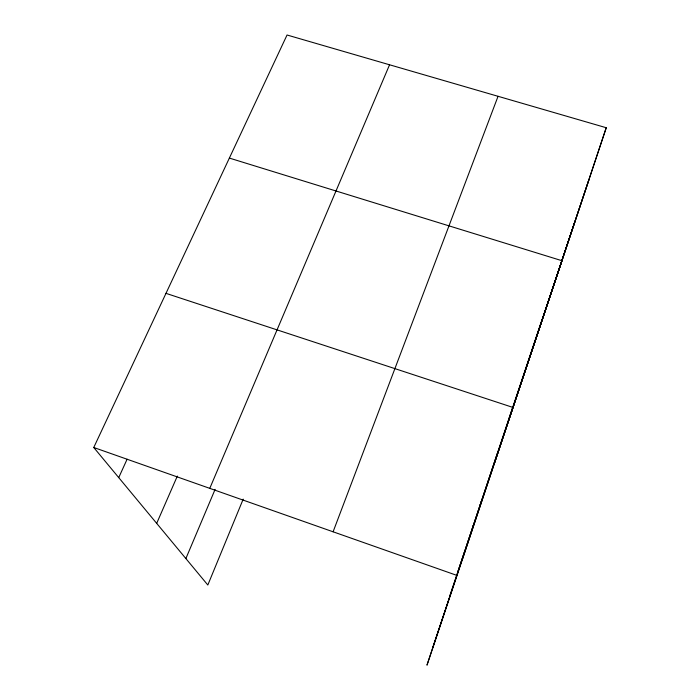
<?xml version="1.0" encoding="UTF-8"?>
<svg xmlns="http://www.w3.org/2000/svg" width="700" height="700" viewBox="0 0 700 700"><rect width="100%" height="100%" fill="white"/><g stroke="black" fill="none" stroke-linecap="round" stroke-linejoin="round"><path stroke-width="1.05" d="M606.244 127.732L427.035 665L606.244 127.732L287.044 35L93.756 447.493L207.821 585.016L243.197 499.144M457.748 572.189L465.019 550.165M465.334 549.483L473.287 525.42M472.815 527.109L481.434 501.069M480.191 505.041L497.332 453.495M462.149 559.93L512.759 407.374L165.979 293.352M508.471 420.455L541.389 321.738M494.113 464.275L574.936 221.375M450.048 595.227L588.84 180.031M432.644 647.999L561.794 261.284M333.095 531.799L498.05 96.303M209.781 488.355L389.559 64.785M185.876 558.556L215.11 489.37M156.686 523.364L177.327 476.096M118.737 477.601L127.102 459.235M229.364 158.077L561.803 260.671M93.756 447.493L456.619 575.304"/></g></svg>
